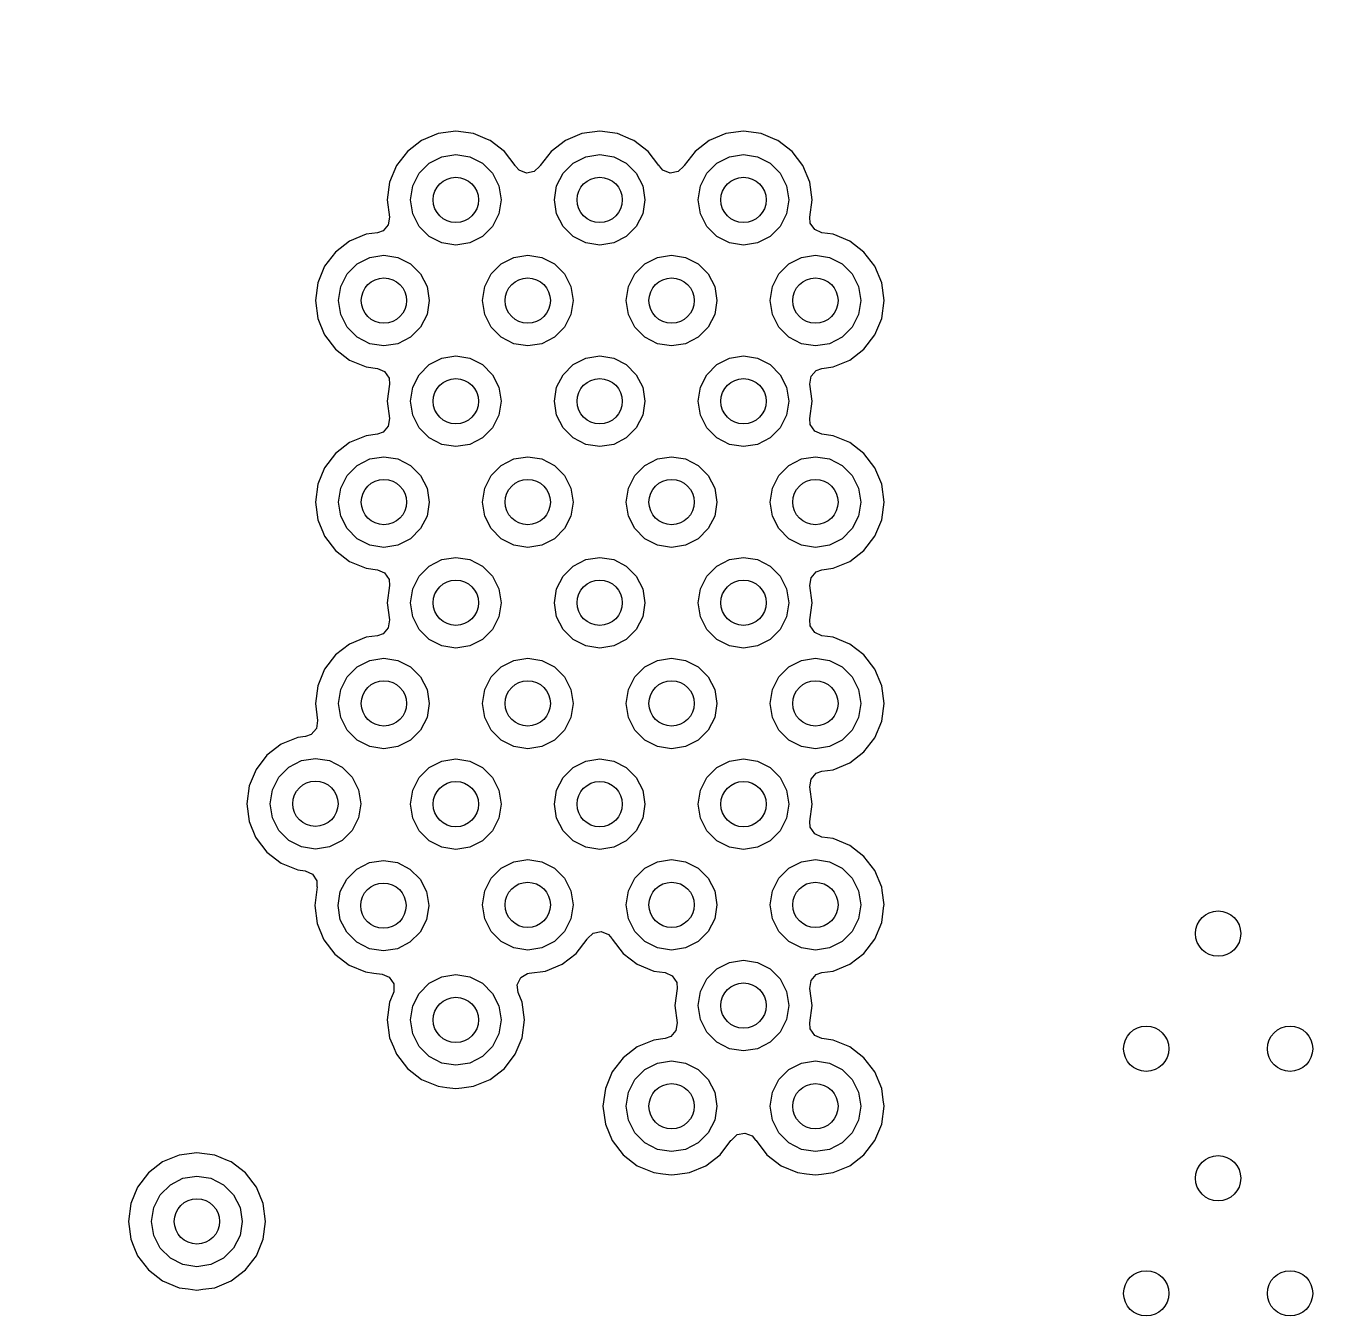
# Model space of a CAD drawing. Extents: x 116 to 183, y -128 to -37.6.
# Drawn here: x 138.44 to 149.92, y -74.62 to -63.24 of the extents above; entities that cross this region are included whole.
import ezdxf

# ---------------------------------------------------------------- set-up
doc = ezdxf.new("R2010")
doc.units = 0
doc.layers.add('BLACK', color=7, linetype='CONTINUOUS')

msp = doc.modelspace()

# ---------------------------------------------------------------- linework, layer by layer
at = {"layer": 'BLACK', "linetype": 'CONTINUOUS'}
for p, q in [((142.239999, -64.164318), (142.083239, -64.184955)), ((142.240001, -64.164318), (142.239999, -64.164318)), ((142.39676, -64.184955), (142.240001, -64.164318)), ((143.509999, -64.164318), (143.353239, -64.184955)), ((143.510001, -64.164318), (143.509999, -64.164318)), ((143.66676, -64.184955), (143.510001, -64.164318)), ((144.779999, -64.164318), (144.623239, -64.184955)), ((144.780001, -64.164318), (144.779999, -64.164318)), ((144.93676, -64.184955), (144.780001, -64.164318)), ((141.93716, -64.245463), (141.811718, -64.341718)), ((142.083237, -64.184956), (141.93716, -64.245463)), ((142.083239, -64.184955), (142.083237, -64.184956)), ((142.396762, -64.184956), (142.39676, -64.184955)), ((142.518858, -64.23553), (142.396762, -64.184956)), ((142.542841, -64.245464), (142.518858, -64.23553)), ((142.668282, -64.341718), (142.542841, -64.245464)), ((143.20716, -64.245463), (143.081718, -64.341718)), ((143.353237, -64.184956), (143.20716, -64.245463)), ((143.353239, -64.184955), (143.353237, -64.184956)), ((143.666762, -64.184956), (143.66676, -64.184955)), ((143.788858, -64.23553), (143.666762, -64.184956)), ((143.812841, -64.245464), (143.788858, -64.23553)), ((143.938282, -64.341718), (143.812841, -64.245464)), ((144.47716, -64.245463), (144.351718, -64.341718)), ((144.623237, -64.184956), (144.47716, -64.245463)), ((144.623239, -64.184955), (144.623237, -64.184956)), ((144.936762, -64.184956), (144.93676, -64.184955)), ((145.058858, -64.23553), (144.936762, -64.184956)), ((145.082841, -64.245464), (145.058858, -64.23553)), ((145.208282, -64.341718), (145.082841, -64.245464)), ((141.811718, -64.341718), (141.715463, -64.46716)), ((142.004886, -64.446393), (142.116393, -64.389577)), ((142.116393, -64.389577), (142.24, -64.37)), ((142.24, -64.37), (142.363607, -64.389577)), ((142.363607, -64.389577), (142.475114, -64.446393)), ((142.76368, -64.466044), (142.668282, -64.341718)), ((143.081718, -64.341718), (142.985458, -64.467166)), ((143.274886, -64.446393), (143.386393, -64.389577)), ((143.386393, -64.389577), (143.51, -64.37)), ((143.51, -64.37), (143.633607, -64.389577)), ((143.633607, -64.389577), (143.745114, -64.446393)), ((144.03368, -64.466044), (143.938282, -64.341718)), ((144.351718, -64.341718), (144.255458, -64.467166)), ((144.544886, -64.446393), (144.656393, -64.389577)), ((144.656393, -64.389577), (144.78, -64.37)), ((144.78, -64.37), (144.903607, -64.389577)), ((144.903607, -64.389577), (145.015114, -64.446393)), ((145.304536, -64.467159), (145.208282, -64.341718)), ((141.715463, -64.46716), (141.654956, -64.613237)), ((141.916393, -64.534886), (142.004886, -64.446393)), ((142.475114, -64.446393), (142.563607, -64.534886)), ((142.764541, -64.467166), (142.76368, -64.466044)), ((142.767613, -64.472487), (142.764541, -64.467166)), ((142.798349, -64.507959), (142.767613, -64.472487)), ((142.863214, -64.533927), (142.798349, -64.507959)), ((142.982387, -64.472487), (142.931821, -64.520703)), ((142.985458, -64.467166), (142.982387, -64.472487)), ((143.186393, -64.534886), (143.274886, -64.446393)), ((143.745114, -64.446393), (143.833607, -64.534886)), ((144.034541, -64.467166), (144.03368, -64.466044)), ((144.037613, -64.472487), (144.034541, -64.467166)), ((144.068349, -64.507959), (144.037613, -64.472487)), ((144.133214, -64.533927), (144.068349, -64.507959)), ((144.252387, -64.472487), (144.201821, -64.520703)), ((144.255458, -64.467166), (144.252387, -64.472487)), ((144.456393, -64.534886), (144.544886, -64.446393)), ((145.015114, -64.446393), (145.103607, -64.534886)), ((145.365044, -64.613238), (145.304536, -64.467159)), ((141.654955, -64.613239), (141.634318, -64.769998)), ((141.654956, -64.613237), (141.654955, -64.613239)), ((141.859577, -64.646393), (141.916393, -64.534886)), ((142.563607, -64.534886), (142.620423, -64.646393)), ((142.931821, -64.520703), (142.863214, -64.533927)), ((143.129577, -64.646393), (143.186393, -64.534886)), ((143.833607, -64.534886), (143.890423, -64.646393)), ((144.201821, -64.520703), (144.133214, -64.533927)), ((144.399577, -64.646393), (144.456393, -64.534886)), ((145.103607, -64.534886), (145.160423, -64.646393)), ((145.385682, -64.77), (145.365044, -64.613238)), ((141.84, -64.77), (141.859577, -64.646393)), ((142.620423, -64.646393), (142.64, -64.77)), ((143.11, -64.77), (143.129577, -64.646393)), ((143.890423, -64.646393), (143.91, -64.77)), ((144.38, -64.77), (144.399577, -64.646393)), ((145.160423, -64.646393), (145.18, -64.77)), ((141.634318, -64.769998), (141.634318, -64.770001)), ((141.634318, -64.770001), (141.654297, -64.921758)), ((141.859577, -64.893607), (141.84, -64.77)), ((142.64, -64.77), (142.620423, -64.893607)), ((143.129577, -64.893607), (143.11, -64.77)), ((143.91, -64.77), (143.890423, -64.893607)), ((144.399577, -64.893607), (144.38, -64.77)), ((145.18, -64.77), (145.160423, -64.893607)), ((145.365702, -64.921761), (145.385682, -64.77)), ((141.654297, -64.921758), (141.643531, -64.990793)), ((141.916393, -65.005114), (141.859577, -64.893607)), ((142.620423, -64.893607), (142.563607, -65.005114)), ((143.186393, -65.005114), (143.129577, -64.893607)), ((143.890423, -64.893607), (143.833607, -65.005114)), ((144.456393, -65.005114), (144.399577, -64.893607)), ((145.160423, -64.893607), (145.103607, -65.005114)), ((145.370088, -64.974291), (145.365702, -64.921761)), ((141.448237, -65.073956), (141.30216, -65.134463)), ((141.448238, -65.073956), (141.448237, -65.073956)), ((141.547544, -65.060882), (141.448238, -65.073956)), ((141.597151, -65.043049), (141.547544, -65.060882)), ((141.643531, -64.990793), (141.597151, -65.043049)), ((142.004886, -65.093607), (141.916393, -65.005114)), ((142.563607, -65.005114), (142.475114, -65.093607)), ((143.274886, -65.093607), (143.186393, -65.005114)), ((143.833607, -65.005114), (143.745114, -65.093607)), ((144.544886, -65.093607), (144.456393, -65.005114)), ((145.103607, -65.005114), (145.015114, -65.093607)), ((145.408559, -65.032615), (145.370088, -64.974291)), ((145.472455, -65.060882), (145.408559, -65.032615)), ((145.571762, -65.073956), (145.472455, -65.060882)), ((145.717841, -65.134464), (145.571762, -65.073956)), ((141.30216, -65.134463), (141.176718, -65.230718)), ((142.116393, -65.150423), (142.004886, -65.093607)), ((142.24, -65.17), (142.116393, -65.150423)), ((142.363607, -65.150423), (142.24, -65.17)), ((142.475114, -65.093607), (142.363607, -65.150423)), ((143.386393, -65.150423), (143.274886, -65.093607)), ((143.51, -65.17), (143.386393, -65.150423)), ((143.633607, -65.150423), (143.51, -65.17)), ((143.745114, -65.093607), (143.633607, -65.150423)), ((144.656393, -65.150423), (144.544886, -65.093607)), ((144.78, -65.17), (144.656393, -65.150423)), ((144.903607, -65.150423), (144.78, -65.17)), ((145.015114, -65.093607), (144.903607, -65.150423)), ((145.843282, -65.230718), (145.717841, -65.134464)), ((141.176718, -65.230718), (141.080463, -65.35616)), ((141.369886, -65.335393), (141.481393, -65.278577)), ((141.481393, -65.278577), (141.605, -65.259)), ((141.605, -65.259), (141.728607, -65.278577)), ((141.728607, -65.278577), (141.840114, -65.335393)), ((142.639886, -65.335393), (142.751393, -65.278577)), ((142.751393, -65.278577), (142.875, -65.259)), ((142.875, -65.259), (142.998607, -65.278577)), ((142.998607, -65.278577), (143.110114, -65.335393)), ((143.909886, -65.335393), (144.021393, -65.278577)), ((144.021393, -65.278577), (144.145, -65.259)), ((144.145, -65.259), (144.268607, -65.278577)), ((144.268607, -65.278577), (144.380114, -65.335393)), ((145.179886, -65.335393), (145.291393, -65.278577)), ((145.291393, -65.278577), (145.415, -65.259)), ((145.415, -65.259), (145.538607, -65.278577)), ((145.538607, -65.278577), (145.650114, -65.335393)), ((145.939536, -65.356159), (145.843282, -65.230718)), ((141.080463, -65.35616), (141.019956, -65.502237)), ((141.224577, -65.535393), (141.281393, -65.423886)), ((141.281393, -65.423886), (141.369886, -65.335393)), ((141.840114, -65.335393), (141.928607, -65.423886)), ((141.928607, -65.423886), (141.985423, -65.535393)), ((142.494577, -65.535393), (142.551393, -65.423886)), ((142.551393, -65.423886), (142.639886, -65.335393)), ((143.110114, -65.335393), (143.198607, -65.423886)), ((143.198607, -65.423886), (143.255423, -65.535393)), ((143.764577, -65.535393), (143.821393, -65.423886)), ((143.821393, -65.423886), (143.909886, -65.335393)), ((144.380114, -65.335393), (144.468607, -65.423886)), ((144.468607, -65.423886), (144.525423, -65.535393)), ((145.034577, -65.535393), (145.091393, -65.423886)), ((145.091393, -65.423886), (145.179886, -65.335393)), ((145.650114, -65.335393), (145.738607, -65.423886)), ((145.738607, -65.423886), (145.795423, -65.535393)), ((146.000044, -65.502238), (145.939536, -65.356159)), ((141.019955, -65.502239), (140.999318, -65.658998)), ((141.019956, -65.502237), (141.019955, -65.502239)), ((141.205, -65.659), (141.224577, -65.535393)), ((141.985423, -65.535393), (142.005, -65.659)), ((142.475, -65.659), (142.494577, -65.535393)), ((143.255423, -65.535393), (143.275, -65.659)), ((143.745, -65.659), (143.764577, -65.535393)), ((144.525423, -65.535393), (144.545, -65.659)), ((145.015, -65.659), (145.034577, -65.535393)), ((145.795423, -65.535393), (145.815, -65.659)), ((146.020682, -65.659), (146.000044, -65.502238)), ((140.999318, -65.658998), (140.999318, -65.659001)), ((140.999318, -65.659001), (141.019955, -65.81576)), ((141.224577, -65.782607), (141.205, -65.659)), ((142.005, -65.659), (141.985423, -65.782607)), ((142.494577, -65.782607), (142.475, -65.659)), ((143.275, -65.659), (143.255423, -65.782607)), ((143.764577, -65.782607), (143.745, -65.659)), ((144.545, -65.659), (144.525423, -65.782607)), ((145.034577, -65.782607), (145.015, -65.659)), ((145.815, -65.659), (145.795423, -65.782607)), ((146.000044, -65.815762), (146.020682, -65.659)), ((141.019955, -65.81576), (141.019956, -65.815762)), ((141.019956, -65.815762), (141.077677, -65.955114)), ((141.281393, -65.894114), (141.224577, -65.782607)), ((141.985423, -65.782607), (141.928607, -65.894114)), ((142.551393, -65.894114), (142.494577, -65.782607)), ((143.255423, -65.782607), (143.198607, -65.894114)), ((143.821393, -65.894114), (143.764577, -65.782607)), ((144.525423, -65.782607), (144.468607, -65.894114)), ((145.091393, -65.894114), (145.034577, -65.782607)), ((145.795423, -65.782607), (145.738607, -65.894114)), ((145.939536, -65.961841), (146.000044, -65.815762)), ((141.077677, -65.955114), (141.080464, -65.961841)), ((141.080464, -65.961841), (141.176718, -66.087282)), ((141.369886, -65.982607), (141.281393, -65.894114)), ((141.481393, -66.039423), (141.369886, -65.982607)), ((141.840114, -65.982607), (141.728607, -66.039423)), ((141.928607, -65.894114), (141.840114, -65.982607)), ((142.639886, -65.982607), (142.551393, -65.894114)), ((142.751393, -66.039423), (142.639886, -65.982607)), ((143.110114, -65.982607), (142.998607, -66.039423)), ((143.198607, -65.894114), (143.110114, -65.982607)), ((143.909886, -65.982607), (143.821393, -65.894114)), ((144.021393, -66.039423), (143.909886, -65.982607)), ((144.380114, -65.982607), (144.268607, -66.039423)), ((144.468607, -65.894114), (144.380114, -65.982607)), ((145.179886, -65.982607), (145.091393, -65.894114)), ((145.291393, -66.039423), (145.179886, -65.982607)), ((145.650114, -65.982607), (145.538607, -66.039423)), ((145.738607, -65.894114), (145.650114, -65.982607)), ((145.843282, -66.087282), (145.939536, -65.961841)), ((141.176718, -66.087282), (141.302159, -66.183536)), ((141.605, -66.059), (141.481393, -66.039423)), ((141.728607, -66.039423), (141.605, -66.059)), ((142.875, -66.059), (142.751393, -66.039423)), ((142.998607, -66.039423), (142.875, -66.059)), ((144.145, -66.059), (144.021393, -66.039423)), ((144.268607, -66.039423), (144.145, -66.059)), ((145.415, -66.059), (145.291393, -66.039423)), ((145.538607, -66.039423), (145.415, -66.059)), ((145.717841, -66.183536), (145.843282, -66.087282)), ((141.302159, -66.183536), (141.448238, -66.244044)), ((141.916393, -66.312886), (142.004886, -66.224393)), ((142.004886, -66.224393), (142.116393, -66.167577)), ((142.116393, -66.167577), (142.24, -66.148)), ((142.24, -66.148), (142.363607, -66.167577)), ((142.363607, -66.167577), (142.475114, -66.224393)), ((142.475114, -66.224393), (142.563607, -66.312886)), ((143.186393, -66.312886), (143.274886, -66.224393)), ((143.274886, -66.224393), (143.386393, -66.167577)), ((143.386393, -66.167577), (143.51, -66.148)), ((143.51, -66.148), (143.633607, -66.167577)), ((143.633607, -66.167577), (143.745114, -66.224393)), ((143.745114, -66.224393), (143.833607, -66.312886)), ((144.456393, -66.312886), (144.544886, -66.224393)), ((144.544886, -66.224393), (144.656393, -66.167577)), ((144.656393, -66.167577), (144.78, -66.148)), ((144.78, -66.148), (144.903607, -66.167577)), ((144.903607, -66.167577), (145.015114, -66.224393)), ((145.015114, -66.224393), (145.103607, -66.312886)), ((145.571762, -66.244044), (145.717841, -66.183536)), ((141.448238, -66.244044), (141.547545, -66.257117)), ((141.547545, -66.257117), (141.611439, -66.285383)), ((141.611439, -66.285383), (141.649911, -66.343707)), ((141.649911, -66.343707), (141.654297, -66.396241)), ((141.859577, -66.424393), (141.916393, -66.312886)), ((142.563607, -66.312886), (142.620423, -66.424393)), ((143.129577, -66.424393), (143.186393, -66.312886)), ((143.833607, -66.312886), (143.890423, -66.424393)), ((144.399577, -66.424393), (144.456393, -66.312886)), ((145.103607, -66.312886), (145.160423, -66.424393)), ((145.365702, -66.396239), (145.376467, -66.327206)), ((145.376467, -66.327206), (145.422847, -66.27495)), ((145.422847, -66.27495), (145.472454, -66.257118)), ((145.472454, -66.257118), (145.571762, -66.244044)), ((141.654297, -66.396241), (141.634318, -66.547998)), ((141.84, -66.548), (141.859577, -66.424393)), ((142.620423, -66.424393), (142.64, -66.548)), ((143.11, -66.548), (143.129577, -66.424393)), ((143.890423, -66.424393), (143.91, -66.548)), ((144.38, -66.548), (144.399577, -66.424393)), ((145.160423, -66.424393), (145.18, -66.548)), ((145.385682, -66.548), (145.365702, -66.396239)), ((141.634318, -66.547998), (141.634318, -66.548001)), ((141.634318, -66.548001), (141.654297, -66.699758)), ((141.859577, -66.671607), (141.84, -66.548)), ((142.64, -66.548), (142.620423, -66.671607)), ((143.129577, -66.671607), (143.11, -66.548)), ((143.91, -66.548), (143.890423, -66.671607)), ((144.399577, -66.671607), (144.38, -66.548)), ((145.18, -66.548), (145.160423, -66.671607)), ((145.365702, -66.699761), (145.385682, -66.548)), ((141.916393, -66.783114), (141.859577, -66.671607)), ((142.620423, -66.671607), (142.563607, -66.783114)), ((143.186393, -66.783114), (143.129577, -66.671607)), ((143.890423, -66.671607), (143.833607, -66.783114)), ((144.456393, -66.783114), (144.399577, -66.671607)), ((145.160423, -66.671607), (145.103607, -66.783114)), ((141.643531, -66.768793), (141.597151, -66.821049)), ((141.654297, -66.699758), (141.643531, -66.768793)), ((142.004886, -66.871607), (141.916393, -66.783114)), ((142.563607, -66.783114), (142.475114, -66.871607)), ((143.274886, -66.871607), (143.186393, -66.783114)), ((143.833607, -66.783114), (143.745114, -66.871607)), ((144.544886, -66.871607), (144.456393, -66.783114)), ((145.103607, -66.783114), (145.015114, -66.871607)), ((145.370088, -66.752291), (145.365702, -66.699761)), ((145.408559, -66.810615), (145.370088, -66.752291)), ((141.30216, -66.912463), (141.176718, -67.008718)), ((141.448237, -66.851956), (141.30216, -66.912463)), ((141.448238, -66.851956), (141.448237, -66.851956)), ((141.547544, -66.838882), (141.448238, -66.851956)), ((141.597151, -66.821049), (141.547544, -66.838882)), ((142.116393, -66.928423), (142.004886, -66.871607)), ((142.475114, -66.871607), (142.363607, -66.928423)), ((143.386393, -66.928423), (143.274886, -66.871607)), ((143.745114, -66.871607), (143.633607, -66.928423)), ((144.656393, -66.928423), (144.544886, -66.871607)), ((145.015114, -66.871607), (144.903607, -66.928423)), ((145.472455, -66.838882), (145.408559, -66.810615)), ((145.571762, -66.851956), (145.472455, -66.838882)), ((145.717841, -66.912464), (145.571762, -66.851956)), ((145.843282, -67.008718), (145.717841, -66.912464)), ((141.176718, -67.008718), (141.080463, -67.13416)), ((141.481393, -67.056577), (141.605, -67.037)), ((141.605, -67.037), (141.728607, -67.056577)), ((142.24, -66.948), (142.116393, -66.928423)), ((142.363607, -66.928423), (142.24, -66.948)), ((142.751393, -67.056577), (142.875, -67.037)), ((142.875, -67.037), (142.998607, -67.056577)), ((143.51, -66.948), (143.386393, -66.928423)), ((143.633607, -66.928423), (143.51, -66.948)), ((144.021393, -67.056577), (144.145, -67.037)), ((144.145, -67.037), (144.268607, -67.056577)), ((144.78, -66.948), (144.656393, -66.928423)), ((144.903607, -66.928423), (144.78, -66.948)), ((145.291393, -67.056577), (145.415, -67.037)), ((145.415, -67.037), (145.538607, -67.056577)), ((145.939536, -67.134159), (145.843282, -67.008718)), ((141.080463, -67.13416), (141.019956, -67.280237)), ((141.281393, -67.201886), (141.369886, -67.113393)), ((141.369886, -67.113393), (141.481393, -67.056577)), ((141.728607, -67.056577), (141.840114, -67.113393)), ((141.840114, -67.113393), (141.928607, -67.201886)), ((142.551393, -67.201886), (142.639886, -67.113393)), ((142.639886, -67.113393), (142.751393, -67.056577)), ((142.998607, -67.056577), (143.110114, -67.113393)), ((143.110114, -67.113393), (143.198607, -67.201886)), ((143.821393, -67.201886), (143.909886, -67.113393)), ((143.909886, -67.113393), (144.021393, -67.056577)), ((144.268607, -67.056577), (144.380114, -67.113393)), ((144.380114, -67.113393), (144.468607, -67.201886)), ((145.091393, -67.201886), (145.179886, -67.113393)), ((145.179886, -67.113393), (145.291393, -67.056577)), ((145.538607, -67.056577), (145.650114, -67.113393)), ((145.650114, -67.113393), (145.738607, -67.201886)), ((146.000044, -67.280238), (145.939536, -67.134159)), ((141.224577, -67.313393), (141.281393, -67.201886)), ((141.928607, -67.201886), (141.985423, -67.313393)), ((142.494577, -67.313393), (142.551393, -67.201886)), ((143.198607, -67.201886), (143.255423, -67.313393)), ((143.764577, -67.313393), (143.821393, -67.201886)), ((144.468607, -67.201886), (144.525423, -67.313393)), ((145.034577, -67.313393), (145.091393, -67.201886)), ((145.738607, -67.201886), (145.795423, -67.313393)), ((141.019955, -67.280239), (140.999318, -67.436998)), ((141.019956, -67.280237), (141.019955, -67.280239)), ((141.205, -67.437), (141.224577, -67.313393)), ((141.985423, -67.313393), (142.005, -67.437)), ((142.475, -67.437), (142.494577, -67.313393)), ((143.255423, -67.313393), (143.275, -67.437)), ((143.745, -67.437), (143.764577, -67.313393)), ((144.525423, -67.313393), (144.545, -67.437)), ((145.015, -67.437), (145.034577, -67.313393)), ((145.795423, -67.313393), (145.815, -67.437)), ((146.020682, -67.436998), (146.000044, -67.280238)), ((140.999318, -67.436998), (140.999318, -67.437001)), ((140.999318, -67.437001), (141.019955, -67.59376)), ((141.224577, -67.560607), (141.205, -67.437)), ((142.005, -67.437), (141.985423, -67.560607)), ((142.494577, -67.560607), (142.475, -67.437)), ((143.275, -67.437), (143.255423, -67.560607)), ((143.764577, -67.560607), (143.745, -67.437)), ((144.545, -67.437), (144.525423, -67.560607)), ((145.034577, -67.560607), (145.015, -67.437)), ((145.815, -67.437), (145.795423, -67.560607)), ((146.000044, -67.593762), (146.020682, -67.437)), ((146.020682, -67.437), (146.020682, -67.436998)), ((141.019955, -67.59376), (141.019956, -67.593762)), ((141.019956, -67.593762), (141.069913, -67.71437)), ((141.281393, -67.672114), (141.224577, -67.560607)), ((141.985423, -67.560607), (141.928607, -67.672114)), ((142.551393, -67.672114), (142.494577, -67.560607)), ((143.255423, -67.560607), (143.198607, -67.672114)), ((143.821393, -67.672114), (143.764577, -67.560607)), ((144.525423, -67.560607), (144.468607, -67.672114)), ((145.091393, -67.672114), (145.034577, -67.560607)), ((145.795423, -67.560607), (145.738607, -67.672114)), ((145.939536, -67.739841), (146.000044, -67.593762)), ((141.069913, -67.71437), (141.080464, -67.739841)), ((141.369886, -67.760607), (141.281393, -67.672114)), ((141.928607, -67.672114), (141.840114, -67.760607)), ((142.639886, -67.760607), (142.551393, -67.672114)), ((143.198607, -67.672114), (143.110114, -67.760607)), ((143.909886, -67.760607), (143.821393, -67.672114)), ((144.468607, -67.672114), (144.380114, -67.760607)), ((145.179886, -67.760607), (145.091393, -67.672114)), ((145.738607, -67.672114), (145.650114, -67.760607)), ((141.080464, -67.739841), (141.176718, -67.865282)), ((141.481393, -67.817423), (141.369886, -67.760607)), ((141.605, -67.837), (141.481393, -67.817423)), ((141.728607, -67.817423), (141.605, -67.837)), ((141.840114, -67.760607), (141.728607, -67.817423)), ((142.751393, -67.817423), (142.639886, -67.760607)), ((142.875, -67.837), (142.751393, -67.817423)), ((142.998607, -67.817423), (142.875, -67.837)), ((143.110114, -67.760607), (142.998607, -67.817423)), ((144.021393, -67.817423), (143.909886, -67.760607)), ((144.145, -67.837), (144.021393, -67.817423)), ((144.268607, -67.817423), (144.145, -67.837)), ((144.380114, -67.760607), (144.268607, -67.817423)), ((145.291393, -67.817423), (145.179886, -67.760607)), ((145.415, -67.837), (145.291393, -67.817423)), ((145.538607, -67.817423), (145.415, -67.837)), ((145.650114, -67.760607), (145.538607, -67.817423)), ((145.843282, -67.865282), (145.939536, -67.739841)), ((141.176718, -67.865282), (141.302159, -67.961536)), ((142.004886, -68.002393), (142.116393, -67.945577)), ((142.116393, -67.945577), (142.24, -67.926)), ((142.24, -67.926), (142.363607, -67.945577)), ((142.363607, -67.945577), (142.475114, -68.002393)), ((143.274886, -68.002393), (143.386393, -67.945577)), ((143.386393, -67.945577), (143.51, -67.926)), ((143.51, -67.926), (143.633607, -67.945577)), ((143.633607, -67.945577), (143.745114, -68.002393)), ((144.544886, -68.002393), (144.656393, -67.945577)), ((144.656393, -67.945577), (144.78, -67.926)), ((144.78, -67.926), (144.903607, -67.945577)), ((144.903607, -67.945577), (145.015114, -68.002393)), ((145.717841, -67.961536), (145.843282, -67.865282)), ((141.302159, -67.961536), (141.448238, -68.022044)), ((141.448238, -68.022044), (141.547545, -68.035117)), ((141.547545, -68.035117), (141.611439, -68.063383)), ((141.611439, -68.063383), (141.649911, -68.121707)), ((141.916393, -68.090886), (142.004886, -68.002393)), ((142.475114, -68.002393), (142.563607, -68.090886)), ((143.186393, -68.090886), (143.274886, -68.002393)), ((143.745114, -68.002393), (143.833607, -68.090886)), ((144.456393, -68.090886), (144.544886, -68.002393)), ((145.015114, -68.002393), (145.103607, -68.090886)), ((145.376467, -68.105206), (145.422847, -68.05295)), ((145.422847, -68.05295), (145.472454, -68.035118)), ((145.472454, -68.035118), (145.571762, -68.022044)), ((145.571762, -68.022044), (145.717841, -67.961536)), ((141.654297, -68.174241), (141.634318, -68.325998)), ((141.649911, -68.121707), (141.654297, -68.174241)), ((141.859577, -68.202393), (141.916393, -68.090886)), ((142.563607, -68.090886), (142.620423, -68.202393)), ((143.129577, -68.202393), (143.186393, -68.090886)), ((143.833607, -68.090886), (143.890423, -68.202393)), ((144.399577, -68.202393), (144.456393, -68.090886)), ((145.103607, -68.090886), (145.160423, -68.202393)), ((145.365702, -68.174239), (145.376467, -68.105206)), ((145.385682, -68.326), (145.365702, -68.174239)), ((141.84, -68.326), (141.859577, -68.202393)), ((142.620423, -68.202393), (142.64, -68.326)), ((143.11, -68.326), (143.129577, -68.202393)), ((143.890423, -68.202393), (143.91, -68.326)), ((144.38, -68.326), (144.399577, -68.202393)), ((145.160423, -68.202393), (145.18, -68.326)), ((141.634318, -68.325998), (141.634318, -68.326001)), ((141.634318, -68.326001), (141.654297, -68.477758)), ((141.859577, -68.449607), (141.84, -68.326)), ((142.64, -68.326), (142.620423, -68.449607)), ((143.129577, -68.449607), (143.11, -68.326)), ((143.91, -68.326), (143.890423, -68.449607)), ((144.399577, -68.449607), (144.38, -68.326)), ((145.18, -68.326), (145.160423, -68.449607)), ((145.365702, -68.477761), (145.385682, -68.326)), ((141.654297, -68.477758), (141.643531, -68.546793)), ((141.916393, -68.561114), (141.859577, -68.449607)), ((142.620423, -68.449607), (142.563607, -68.561114)), ((143.186393, -68.561114), (143.129577, -68.449607)), ((143.890423, -68.449607), (143.833607, -68.561114)), ((144.456393, -68.561114), (144.399577, -68.449607)), ((145.160423, -68.449607), (145.103607, -68.561114)), ((145.370088, -68.530291), (145.365702, -68.477761)), ((145.408559, -68.588615), (145.370088, -68.530291)), ((141.448237, -68.629956), (141.30216, -68.690463)), ((141.448238, -68.629956), (141.448237, -68.629956)), ((141.547544, -68.616882), (141.448238, -68.629956)), ((141.597151, -68.599049), (141.547544, -68.616882)), ((141.643531, -68.546793), (141.597151, -68.599049)), ((142.004886, -68.649607), (141.916393, -68.561114)), ((142.563607, -68.561114), (142.475114, -68.649607)), ((143.274886, -68.649607), (143.186393, -68.561114)), ((143.833607, -68.561114), (143.745114, -68.649607)), ((144.544886, -68.649607), (144.456393, -68.561114)), ((145.103607, -68.561114), (145.015114, -68.649607)), ((145.472455, -68.616882), (145.408559, -68.588615)), ((145.571762, -68.629956), (145.472455, -68.616882)), ((145.717841, -68.690464), (145.571762, -68.629956)), ((141.30216, -68.690463), (141.176718, -68.786718)), ((142.116393, -68.706423), (142.004886, -68.649607)), ((142.24, -68.726), (142.116393, -68.706423)), ((142.363607, -68.706423), (142.24, -68.726)), ((142.475114, -68.649607), (142.363607, -68.706423)), ((143.386393, -68.706423), (143.274886, -68.649607)), ((143.51, -68.726), (143.386393, -68.706423)), ((143.633607, -68.706423), (143.51, -68.726)), ((143.745114, -68.649607), (143.633607, -68.706423)), ((144.656393, -68.706423), (144.544886, -68.649607)), ((144.78, -68.726), (144.656393, -68.706423)), ((144.903607, -68.706423), (144.78, -68.726)), ((145.015114, -68.649607), (144.903607, -68.706423)), ((145.843282, -68.786718), (145.717841, -68.690464)), ((141.176718, -68.786718), (141.080463, -68.91216)), ((141.369886, -68.891393), (141.481393, -68.834577)), ((141.481393, -68.834577), (141.605, -68.815)), ((141.605, -68.815), (141.728607, -68.834577)), ((141.728607, -68.834577), (141.840114, -68.891393)), ((142.639886, -68.891393), (142.751393, -68.834577)), ((142.751393, -68.834577), (142.875, -68.815)), ((142.875, -68.815), (142.998607, -68.834577)), ((142.998607, -68.834577), (143.110114, -68.891393)), ((143.909886, -68.891393), (144.021393, -68.834577)), ((144.021393, -68.834577), (144.145, -68.815)), ((144.145, -68.815), (144.268607, -68.834577)), ((144.268607, -68.834577), (144.380114, -68.891393)), ((145.179886, -68.891393), (145.291393, -68.834577)), ((145.291393, -68.834577), (145.415, -68.815)), ((145.415, -68.815), (145.538607, -68.834577)), ((145.538607, -68.834577), (145.650114, -68.891393)), ((145.939536, -68.912159), (145.843282, -68.786718)), ((141.080463, -68.91216), (141.019956, -69.058237)), ((141.224577, -69.091393), (141.281393, -68.979886)), ((141.281393, -68.979886), (141.369886, -68.891393)), ((141.840114, -68.891393), (141.928607, -68.979886)), ((141.928607, -68.979886), (141.985423, -69.091393)), ((142.494577, -69.091393), (142.551393, -68.979886)), ((142.551393, -68.979886), (142.639886, -68.891393)), ((143.110114, -68.891393), (143.198607, -68.979886)), ((143.198607, -68.979886), (143.255423, -69.091393)), ((143.764577, -69.091393), (143.821393, -68.979886)), ((143.821393, -68.979886), (143.909886, -68.891393)), ((144.380114, -68.891393), (144.468607, -68.979886)), ((144.468607, -68.979886), (144.525423, -69.091393)), ((145.034577, -69.091393), (145.091393, -68.979886)), ((145.091393, -68.979886), (145.179886, -68.891393)), ((145.650114, -68.891393), (145.738607, -68.979886)), ((145.738607, -68.979886), (145.795423, -69.091393)), ((146.000044, -69.058238), (145.939536, -68.912159)), ((141.019955, -69.058239), (140.999318, -69.214998)), ((141.019956, -69.058237), (141.019955, -69.058239)), ((141.205, -69.215), (141.224577, -69.091393)), ((141.985423, -69.091393), (142.005, -69.215)), ((142.475, -69.215), (142.494577, -69.091393)), ((143.255423, -69.091393), (143.275, -69.215)), ((143.745, -69.215), (143.764577, -69.091393)), ((144.525423, -69.091393), (144.545, -69.215)), ((145.015, -69.215), (145.034577, -69.091393)), ((145.795423, -69.091393), (145.815, -69.215)), ((146.020682, -69.215), (146.000044, -69.058238)), ((140.999318, -69.214998), (140.999318, -69.215001)), ((140.999318, -69.215001), (141.01929, -69.366708)), ((141.224577, -69.338607), (141.205, -69.215)), ((142.005, -69.215), (141.985423, -69.338607)), ((142.494577, -69.338607), (142.475, -69.215)), ((143.275, -69.215), (143.255423, -69.338607)), ((143.764577, -69.338607), (143.745, -69.215)), ((144.545, -69.215), (144.525423, -69.338607)), ((145.034577, -69.338607), (145.015, -69.215)), ((145.815, -69.215), (145.795423, -69.338607)), ((146.000044, -69.371762), (146.020682, -69.215)), ((141.008524, -69.435743), (140.962144, -69.487999)), ((141.01929, -69.366708), (141.008524, -69.435743)), ((141.281393, -69.450114), (141.224577, -69.338607)), ((141.985423, -69.338607), (141.928607, -69.450114)), ((142.551393, -69.450114), (142.494577, -69.338607)), ((143.255423, -69.338607), (143.198607, -69.450114)), ((143.821393, -69.450114), (143.764577, -69.338607)), ((144.525423, -69.338607), (144.468607, -69.450114)), ((145.091393, -69.450114), (145.034577, -69.338607)), ((145.795423, -69.338607), (145.738607, -69.450114)), ((145.939536, -69.517841), (146.000044, -69.371762)), ((140.843237, -69.514956), (140.69716, -69.575463)), ((140.843238, -69.514956), (140.843237, -69.514956)), ((140.912538, -69.505832), (140.843238, -69.514956)), ((140.962144, -69.487999), (140.912538, -69.505832)), ((141.369886, -69.538607), (141.281393, -69.450114)), ((141.481393, -69.595423), (141.369886, -69.538607)), ((141.840114, -69.538607), (141.728607, -69.595423)), ((141.928607, -69.450114), (141.840114, -69.538607)), ((142.639886, -69.538607), (142.551393, -69.450114)), ((142.751393, -69.595423), (142.639886, -69.538607)), ((143.110114, -69.538607), (142.998607, -69.595423)), ((143.198607, -69.450114), (143.110114, -69.538607)), ((143.909886, -69.538607), (143.821393, -69.450114)), ((144.021393, -69.595423), (143.909886, -69.538607)), ((144.380114, -69.538607), (144.268607, -69.595423)), ((144.468607, -69.450114), (144.380114, -69.538607)), ((145.179886, -69.538607), (145.091393, -69.450114)), ((145.291393, -69.595423), (145.179886, -69.538607)), ((145.650114, -69.538607), (145.538607, -69.595423)), ((145.738607, -69.450114), (145.650114, -69.538607)), ((145.843282, -69.643282), (145.939536, -69.517841)), ((140.571718, -69.671718), (140.475463, -69.79716)), ((140.69716, -69.575463), (140.571718, -69.671718)), ((141.605, -69.615), (141.481393, -69.595423)), ((141.728607, -69.595423), (141.605, -69.615)), ((142.875, -69.615), (142.751393, -69.595423)), ((142.998607, -69.595423), (142.875, -69.615)), ((144.145, -69.615), (144.021393, -69.595423)), ((144.268607, -69.595423), (144.145, -69.615)), ((145.415, -69.615), (145.291393, -69.595423)), ((145.538607, -69.595423), (145.415, -69.615)), ((145.717841, -69.739536), (145.843282, -69.643282)), ((140.676393, -69.864886), (140.764886, -69.776393)), ((140.764886, -69.776393), (140.876393, -69.719577)), ((140.876393, -69.719577), (141, -69.7)), ((141, -69.7), (141.123607, -69.719577)), ((141.123607, -69.719577), (141.235114, -69.776393)), ((141.235114, -69.776393), (141.323607, -69.864886)), ((141.916393, -69.868886), (142.004886, -69.780393)), ((142.004886, -69.780393), (142.116393, -69.723577)), ((142.116393, -69.723577), (142.24, -69.704)), ((142.24, -69.704), (142.363607, -69.723577)), ((142.363607, -69.723577), (142.475114, -69.780393)), ((142.475114, -69.780393), (142.563607, -69.868886)), ((143.186393, -69.868886), (143.274886, -69.780393)), ((143.274886, -69.780393), (143.386393, -69.723577)), ((143.386393, -69.723577), (143.51, -69.704)), ((143.51, -69.704), (143.633607, -69.723577)), ((143.633607, -69.723577), (143.745114, -69.780393)), ((143.745114, -69.780393), (143.833607, -69.868886)), ((144.456393, -69.868886), (144.544886, -69.780393)), ((144.544886, -69.780393), (144.656393, -69.723577)), ((144.656393, -69.723577), (144.78, -69.704)), ((144.78, -69.704), (144.903607, -69.723577)), ((144.903607, -69.723577), (145.015114, -69.780393)), ((145.015114, -69.780393), (145.103607, -69.868886)), ((145.571762, -69.800044), (145.717841, -69.739536)), ((140.475463, -69.79716), (140.414956, -69.943237)), ((140.619577, -69.976393), (140.676393, -69.864886)), ((141.323607, -69.864886), (141.380423, -69.976393)), ((141.859577, -69.980393), (141.916393, -69.868886)), ((142.563607, -69.868886), (142.620423, -69.980393)), ((143.129577, -69.980393), (143.186393, -69.868886)), ((143.833607, -69.868886), (143.890423, -69.980393)), ((144.399577, -69.980393), (144.456393, -69.868886)), ((145.103607, -69.868886), (145.160423, -69.980393)), ((145.365702, -69.952239), (145.376467, -69.883206)), ((145.376467, -69.883206), (145.422847, -69.83095)), ((145.422847, -69.83095), (145.472454, -69.813118)), ((145.472454, -69.813118), (145.571762, -69.800044)), ((140.414955, -69.943239), (140.394318, -70.099998)), ((140.414956, -69.943237), (140.414955, -69.943239)), ((140.6, -70.1), (140.619577, -69.976393)), ((141.380423, -69.976393), (141.4, -70.1)), ((141.84, -70.104), (141.859577, -69.980393)), ((142.620423, -69.980393), (142.64, -70.104)), ((143.11, -70.104), (143.129577, -69.980393)), ((143.890423, -69.980393), (143.91, -70.104)), ((144.38, -70.104), (144.399577, -69.980393)), ((145.160423, -69.980393), (145.18, -70.104)), ((145.385682, -70.104), (145.365702, -69.952239)), ((140.394318, -70.099998), (140.394318, -70.100001)), ((140.394318, -70.100001), (140.414955, -70.25676)), ((140.619577, -70.223607), (140.6, -70.1)), ((141.4, -70.1), (141.380423, -70.223607)), ((141.859577, -70.227607), (141.84, -70.104)), ((142.64, -70.104), (142.620423, -70.227607)), ((143.129577, -70.227607), (143.11, -70.104)), ((143.91, -70.104), (143.890423, -70.227607)), ((144.399577, -70.227607), (144.38, -70.104)), ((145.18, -70.104), (145.160423, -70.227607)), ((145.365702, -70.255761), (145.385682, -70.104)), ((140.676393, -70.335114), (140.619577, -70.223607)), ((141.380423, -70.223607), (141.323607, -70.335114)), ((141.916393, -70.339114), (141.859577, -70.227607)), ((142.620423, -70.227607), (142.563607, -70.339114)), ((143.186393, -70.339114), (143.129577, -70.227607)), ((143.890423, -70.227607), (143.833607, -70.339114)), ((144.456393, -70.339114), (144.399577, -70.227607)), ((145.160423, -70.227607), (145.103607, -70.339114)), ((140.414955, -70.25676), (140.414956, -70.256762)), ((140.414956, -70.256762), (140.471933, -70.394318)), ((140.764886, -70.423607), (140.676393, -70.335114)), ((141.323607, -70.335114), (141.235114, -70.423607)), ((142.004886, -70.427607), (141.916393, -70.339114)), ((142.563607, -70.339114), (142.475114, -70.427607)), ((143.274886, -70.427607), (143.186393, -70.339114)), ((143.833607, -70.339114), (143.745114, -70.427607)), ((144.544886, -70.427607), (144.456393, -70.339114)), ((145.103607, -70.339114), (145.015114, -70.427607)), ((145.370088, -70.308291), (145.365702, -70.255761)), ((145.408559, -70.366615), (145.370088, -70.308291)), ((145.472455, -70.394882), (145.408559, -70.366615)), ((140.471933, -70.394318), (140.475464, -70.402841)), ((140.475464, -70.402841), (140.571718, -70.528282)), ((140.876393, -70.480423), (140.764886, -70.423607)), ((141, -70.5), (140.876393, -70.480423)), ((141.123607, -70.480423), (141, -70.5)), ((141.235114, -70.423607), (141.123607, -70.480423)), ((142.116393, -70.484423), (142.004886, -70.427607)), ((142.475114, -70.427607), (142.363607, -70.484423)), ((143.386393, -70.484423), (143.274886, -70.427607)), ((143.745114, -70.427607), (143.633607, -70.484423)), ((144.656393, -70.484423), (144.544886, -70.427607)), ((145.015114, -70.427607), (144.903607, -70.484423)), ((145.571762, -70.407956), (145.472455, -70.394882)), ((145.717841, -70.468464), (145.571762, -70.407956)), ((145.843282, -70.564718), (145.717841, -70.468464)), ((140.571718, -70.528282), (140.697159, -70.624536)), ((142.24, -70.504), (142.116393, -70.484423)), ((142.363607, -70.484423), (142.24, -70.504)), ((142.751393, -70.612577), (142.875, -70.593)), ((142.875, -70.593), (142.998607, -70.612577)), ((143.51, -70.504), (143.386393, -70.484423)), ((143.633607, -70.484423), (143.51, -70.504)), ((144.021393, -70.612577), (144.145, -70.593)), ((144.145, -70.593), (144.268607, -70.612577)), ((144.78, -70.504), (144.656393, -70.484423)), ((144.903607, -70.484423), (144.78, -70.504)), ((145.291393, -70.612577), (145.415, -70.593)), ((145.415, -70.593), (145.538607, -70.612577)), ((145.939536, -70.690159), (145.843282, -70.564718)), ((140.697159, -70.624536), (140.843238, -70.685044)), ((140.843238, -70.685044), (140.909863, -70.693815)), ((140.909863, -70.693815), (140.97376, -70.722081)), ((141.276393, -70.764886), (141.364886, -70.676393)), ((141.364886, -70.676393), (141.476393, -70.619577)), ((141.476393, -70.619577), (141.6, -70.6)), ((141.6, -70.6), (141.723607, -70.619577)), ((141.723607, -70.619577), (141.835114, -70.676393)), ((141.835114, -70.676393), (141.923607, -70.764886)), ((142.551393, -70.757886), (142.639886, -70.669393)), ((142.639886, -70.669393), (142.751393, -70.612577)), ((142.998607, -70.612577), (143.110114, -70.669393)), ((143.110114, -70.669393), (143.198607, -70.757886)), ((143.821393, -70.757886), (143.909886, -70.669393)), ((143.909886, -70.669393), (144.021393, -70.612577)), ((144.268607, -70.612577), (144.380114, -70.669393)), ((144.380114, -70.669393), (144.468607, -70.757886)), ((145.091393, -70.757886), (145.179886, -70.669393)), ((145.179886, -70.669393), (145.291393, -70.612577)), ((145.538607, -70.612577), (145.650114, -70.669393)), ((145.650114, -70.669393), (145.738607, -70.757886)), ((146.000044, -70.836238), (145.939536, -70.690159)), ((140.97376, -70.722081), (141.012231, -70.780406)), ((141.012231, -70.780406), (141.013207, -70.83481)), ((141.219577, -70.876393), (141.276393, -70.764886)), ((141.923607, -70.764886), (141.980423, -70.876393)), ((142.494577, -70.869393), (142.551393, -70.757886)), ((143.198607, -70.757886), (143.255423, -70.869393)), ((143.764577, -70.869393), (143.821393, -70.757886)), ((144.468607, -70.757886), (144.525423, -70.869393)), ((145.034577, -70.869393), (145.091393, -70.757886)), ((145.738607, -70.757886), (145.795423, -70.869393)), ((141.016017, -70.83518), (140.994318, -70.999998)), ((141.013207, -70.83481), (141.016017, -70.83518)), ((141.2, -71), (141.219577, -70.876393)), ((141.980423, -70.876393), (142, -71)), ((142.475, -70.993), (142.494577, -70.869393)), ((143.255423, -70.869393), (143.275, -70.993)), ((143.745, -70.993), (143.764577, -70.869393)), ((144.525423, -70.869393), (144.545, -70.993)), ((145.015, -70.993), (145.034577, -70.869393)), ((145.795423, -70.869393), (145.815, -70.993)), ((146.003962, -70.865998), (146.000044, -70.836238)), ((146.020682, -70.992998), (146.003962, -70.865998)), ((140.994318, -70.999998), (140.994318, -71.000001)), ((140.994318, -71.000001), (141.014955, -71.15676)), ((141.219577, -71.123607), (141.2, -71)), ((142, -71), (141.980423, -71.123607)), ((142.494577, -71.116607), (142.475, -70.993)), ((143.275, -70.993), (143.255423, -71.116607)), ((143.764577, -71.116607), (143.745, -70.993)), ((144.545, -70.993), (144.525423, -71.116607)), ((145.034577, -71.116607), (145.015, -70.993)), ((145.815, -70.993), (145.795423, -71.116607)), ((146.000044, -71.149762), (146.01976, -71.000001)), ((146.01976, -71.000001), (146.020682, -70.993001)), ((146.020682, -70.993001), (146.020682, -70.992998)), ((141.014955, -71.15676), (141.014956, -71.156762)), ((141.014956, -71.156762), (141.072564, -71.295841)), ((141.276393, -71.235114), (141.219577, -71.123607)), ((141.980423, -71.123607), (141.923607, -71.235114)), ((142.551393, -71.228114), (142.494577, -71.116607)), ((143.255423, -71.116607), (143.198607, -71.228114)), ((143.821393, -71.228114), (143.764577, -71.116607)), ((144.525423, -71.116607), (144.468607, -71.228114)), ((145.091393, -71.228114), (145.034577, -71.116607)), ((145.795423, -71.116607), (145.738607, -71.228114)), ((145.939536, -71.295841), (146.000044, -71.149762)), ((141.364886, -71.323607), (141.276393, -71.235114)), ((141.923607, -71.235114), (141.835114, -71.323607)), ((142.639886, -71.316607), (142.551393, -71.228114)), ((143.198607, -71.228114), (143.110114, -71.316607)), ((143.40261, -71.290515), (143.453175, -71.242298)), ((143.453175, -71.242298), (143.521782, -71.229072)), ((143.521782, -71.229072), (143.586648, -71.255037)), ((143.586648, -71.255037), (143.61739, -71.290515)), ((143.909886, -71.316607), (143.821393, -71.228114)), ((144.468607, -71.228114), (144.380114, -71.316607)), ((145.179886, -71.316607), (145.091393, -71.228114)), ((145.738607, -71.228114), (145.650114, -71.316607)), ((141.072564, -71.295841), (141.075464, -71.302841)), ((141.075464, -71.302841), (141.171718, -71.428282)), ((141.476393, -71.380423), (141.364886, -71.323607)), ((141.6, -71.4), (141.476393, -71.380423)), ((141.723607, -71.380423), (141.6, -71.4)), ((141.835114, -71.323607), (141.723607, -71.380423)), ((142.751393, -71.373423), (142.639886, -71.316607)), ((142.875, -71.393), (142.751393, -71.373423)), ((142.998607, -71.373423), (142.875, -71.393)), ((143.110114, -71.316607), (142.998607, -71.373423)), ((143.303282, -71.421282), (143.399536, -71.295841)), ((143.399536, -71.295841), (143.399541, -71.295828)), ((143.399541, -71.295828), (143.40261, -71.290515)), ((143.61739, -71.290515), (143.620461, -71.295834)), ((143.620461, -71.295834), (143.620464, -71.295841)), ((143.620464, -71.295841), (143.716718, -71.421282)), ((144.021393, -71.373423), (143.909886, -71.316607)), ((144.145, -71.393), (144.021393, -71.373423)), ((144.268607, -71.373423), (144.145, -71.393)), ((144.380114, -71.316607), (144.268607, -71.373423)), ((145.291393, -71.373423), (145.179886, -71.316607)), ((145.415, -71.393), (145.291393, -71.373423)), ((145.538607, -71.373423), (145.415, -71.393)), ((145.650114, -71.316607), (145.538607, -71.373423)), ((145.843282, -71.421282), (145.939536, -71.295841)), ((141.171718, -71.428282), (141.297159, -71.524536)), ((143.177841, -71.517536), (143.303282, -71.421282)), ((143.716718, -71.421282), (143.842159, -71.517536)), ((144.544886, -71.558393), (144.656393, -71.501577)), ((144.656393, -71.501577), (144.78, -71.482)), ((144.78, -71.482), (144.903607, -71.501577)), ((144.903607, -71.501577), (145.015114, -71.558393)), ((145.717841, -71.517536), (145.843282, -71.421282)), ((141.297159, -71.524536), (141.443238, -71.585044)), ((141.443238, -71.585044), (141.514807, -71.594466)), ((141.514807, -71.594466), (141.588742, -71.6042)), ((141.588742, -71.6042), (141.652639, -71.632466)), ((142.004886, -71.685393), (142.116393, -71.628577)), ((142.116393, -71.628577), (142.24, -71.609)), ((142.24, -71.609), (142.363607, -71.628577)), ((142.363607, -71.628577), (142.475114, -71.685393)), ((142.813679, -71.63538), (142.873768, -71.599728)), ((142.873768, -71.599728), (142.888236, -71.596939)), ((142.888236, -71.596939), (143.031762, -71.578044)), ((143.031762, -71.578044), (143.177841, -71.517536)), ((143.842159, -71.517536), (143.988238, -71.578044)), ((143.988238, -71.578044), (144.087545, -71.591117)), ((144.087545, -71.591117), (144.151439, -71.619383)), ((144.151439, -71.619383), (144.189911, -71.677707)), ((144.456393, -71.646886), (144.544886, -71.558393)), ((145.015114, -71.558393), (145.103607, -71.646886)), ((145.376467, -71.661206), (145.422847, -71.60895)), ((145.422847, -71.60895), (145.472454, -71.591118)), ((145.472454, -71.591118), (145.571762, -71.578044)), ((145.571762, -71.578044), (145.717841, -71.517536)), ((141.652639, -71.632466), (141.69111, -71.690791)), ((141.69111, -71.690791), (141.691941, -71.760656)), ((141.916393, -71.773886), (142.004886, -71.685393)), ((142.475114, -71.685393), (142.563607, -71.773886)), ((142.782404, -71.69786), (142.813679, -71.63538)), ((142.789872, -71.767327), (142.782404, -71.69786)), ((144.194297, -71.730241), (144.174318, -71.881998)), ((144.189911, -71.677707), (144.194297, -71.730241)), ((144.399577, -71.758393), (144.456393, -71.646886)), ((145.103607, -71.646886), (145.160423, -71.758393)), ((145.365702, -71.730239), (145.376467, -71.661206)), ((145.385682, -71.882), (145.365702, -71.730239)), ((141.654955, -71.852239), (141.634318, -72.008998)), ((141.654957, -71.852234), (141.654955, -71.852239)), ((141.687118, -71.774591), (141.654957, -71.852234)), ((141.691941, -71.760656), (141.687118, -71.774591)), ((141.859577, -71.885393), (141.916393, -71.773886)), ((142.563607, -71.773886), (142.620423, -71.885393)), ((142.825044, -71.852238), (142.789872, -71.767327)), ((142.845682, -72.009), (142.825044, -71.852238)), ((144.38, -71.882), (144.399577, -71.758393)), ((145.160423, -71.758393), (145.18, -71.882)), ((141.84, -72.009), (141.859577, -71.885393)), ((142.620423, -71.885393), (142.64, -72.009)), ((144.174318, -71.881998), (144.174318, -71.882001)), ((144.174318, -71.882001), (144.194297, -72.033758)), ((144.399577, -72.005607), (144.38, -71.882)), ((145.18, -71.882), (145.160423, -72.005607)), ((145.365702, -72.033761), (145.385682, -71.882)), ((141.634318, -72.008998), (141.634318, -72.009001)), ((141.634318, -72.009001), (141.654955, -72.16576)), ((141.859577, -72.132607), (141.84, -72.009)), ((142.64, -72.009), (142.620423, -72.132607)), ((142.825044, -72.165762), (142.845682, -72.009)), ((144.194297, -72.033758), (144.183531, -72.102793)), ((144.456393, -72.117114), (144.399577, -72.005607)), ((145.160423, -72.005607), (145.103607, -72.117114)), ((145.370088, -72.086291), (145.365702, -72.033761)), ((145.408559, -72.144615), (145.370088, -72.086291)), ((141.654955, -72.16576), (141.654956, -72.165762)), ((141.654956, -72.165762), (141.688383, -72.246463)), ((141.916393, -72.244114), (141.859577, -72.132607)), ((142.620423, -72.132607), (142.563607, -72.244114)), ((142.764536, -72.311841), (142.825044, -72.165762)), ((143.988237, -72.185956), (143.84216, -72.246463)), ((143.988238, -72.185956), (143.988237, -72.185956)), ((144.087544, -72.172882), (143.988238, -72.185956)), ((144.137151, -72.155049), (144.087544, -72.172882)), ((144.183531, -72.102793), (144.137151, -72.155049)), ((144.544886, -72.205607), (144.456393, -72.117114)), ((145.103607, -72.117114), (145.015114, -72.205607)), ((145.472455, -72.172882), (145.408559, -72.144615)), ((145.571762, -72.185956), (145.472455, -72.172882)), ((145.717841, -72.246464), (145.571762, -72.185956)), ((141.688383, -72.246463), (141.715464, -72.311841)), ((141.715464, -72.311841), (141.811718, -72.437282)), ((142.004886, -72.332607), (141.916393, -72.244114)), ((142.563607, -72.244114), (142.475114, -72.332607)), ((142.668282, -72.437282), (142.764536, -72.311841)), ((143.84216, -72.246463), (143.716718, -72.342718)), ((144.656393, -72.262423), (144.544886, -72.205607)), ((144.78, -72.282), (144.656393, -72.262423)), ((144.903607, -72.262423), (144.78, -72.282)), ((145.015114, -72.205607), (144.903607, -72.262423)), ((145.843282, -72.342718), (145.717841, -72.246464)), ((142.116393, -72.389423), (142.004886, -72.332607)), ((142.24, -72.409), (142.116393, -72.389423)), ((142.363607, -72.389423), (142.24, -72.409)), ((142.475114, -72.332607), (142.363607, -72.389423)), ((143.716718, -72.342718), (143.620463, -72.46816)), ((143.909886, -72.447393), (144.021393, -72.390577)), ((144.021393, -72.390577), (144.145, -72.371)), ((144.145, -72.371), (144.268607, -72.390577)), ((144.268607, -72.390577), (144.380114, -72.447393)), ((145.179886, -72.447393), (145.291393, -72.390577)), ((145.291393, -72.390577), (145.415, -72.371)), ((145.415, -72.371), (145.538607, -72.390577)), ((145.538607, -72.390577), (145.650114, -72.447393)), ((145.939536, -72.468159), (145.843282, -72.342718)), ((141.811718, -72.437282), (141.937159, -72.533536)), ((141.937159, -72.533536), (142.083238, -72.594044)), ((142.396762, -72.594044), (142.542841, -72.533536)), ((142.542841, -72.533536), (142.668282, -72.437282)), ((143.620463, -72.46816), (143.559956, -72.614237)), ((143.764577, -72.647393), (143.821393, -72.535886)), ((143.821393, -72.535886), (143.909886, -72.447393)), ((144.380114, -72.447393), (144.468607, -72.535886)), ((144.468607, -72.535886), (144.525423, -72.647393)), ((145.034577, -72.647393), (145.091393, -72.535886)), ((145.091393, -72.535886), (145.179886, -72.447393)), ((145.650114, -72.447393), (145.738607, -72.535886)), ((145.738607, -72.535886), (145.795423, -72.647393)), ((146.000044, -72.614238), (145.939536, -72.468159)), ((142.083238, -72.594044), (142.161619, -72.604363)), ((142.161619, -72.604363), (142.239999, -72.614682)), ((142.239999, -72.614682), (142.24, -72.614682)), ((142.24, -72.614682), (142.240001, -72.614682)), ((142.240001, -72.614682), (142.292254, -72.607802)), ((142.292254, -72.607802), (142.396762, -72.594044)), ((143.559955, -72.614239), (143.539318, -72.770998)), ((143.559956, -72.614237), (143.559955, -72.614239)), ((143.745, -72.771), (143.764577, -72.647393)), ((144.525423, -72.647393), (144.545, -72.771)), ((145.015, -72.771), (145.034577, -72.647393)), ((145.795423, -72.647393), (145.815, -72.771)), ((146.000044, -72.614239), (146.000044, -72.614238)), ((146.013201, -72.714179), (146.000044, -72.614239)), ((143.539318, -72.770998), (143.539318, -72.771001)), ((143.539318, -72.771001), (143.559955, -72.92776)), ((143.764577, -72.894607), (143.745, -72.771)), ((144.545, -72.771), (144.525423, -72.894607)), ((145.034577, -72.894607), (145.015, -72.771)), ((145.815, -72.771), (145.795423, -72.894607)), ((146.000044, -72.927762), (146.020682, -72.771)), ((146.020682, -72.771), (146.013201, -72.714179)), ((143.559955, -72.92776), (143.559956, -72.927762)), ((143.559956, -72.927762), (143.620464, -73.073841)), ((143.821393, -73.006114), (143.764577, -72.894607)), ((143.909886, -73.094607), (143.821393, -73.006114)), ((144.468607, -73.006114), (144.380114, -73.094607)), ((144.525423, -72.894607), (144.468607, -73.006114)), ((144.723175, -73.020298), (144.791782, -73.007072)), ((144.791782, -73.007072), (144.856648, -73.033037)), ((145.091393, -73.006114), (145.034577, -72.894607)), ((145.179886, -73.094607), (145.091393, -73.006114)), ((145.738607, -73.006114), (145.650114, -73.094607)), ((145.795423, -72.894607), (145.738607, -73.006114)), ((145.939536, -73.073841), (146.000044, -72.927762)), ((143.620464, -73.073841), (143.716718, -73.199282)), ((144.021393, -73.151423), (143.909886, -73.094607)), ((144.380114, -73.094607), (144.268607, -73.151423)), ((144.573282, -73.199282), (144.669536, -73.073841)), ((144.669536, -73.073841), (144.669541, -73.073828)), ((144.669541, -73.073828), (144.67261, -73.068515)), ((144.67261, -73.068515), (144.723175, -73.020298)), ((144.856648, -73.033037), (144.88739, -73.068515)), ((144.88739, -73.068515), (144.890461, -73.073834)), ((144.890461, -73.073834), (144.890464, -73.073841)), ((144.890464, -73.073841), (144.986718, -73.199282)), ((145.291393, -73.151423), (145.179886, -73.094607)), ((145.650114, -73.094607), (145.538607, -73.151423)), ((145.843282, -73.199282), (145.939536, -73.073841)), ((139.797237, -73.201956), (139.65116, -73.262463)), ((139.797239, -73.201955), (139.797237, -73.201956)), ((139.953999, -73.181318), (139.797239, -73.201955)), ((139.954001, -73.181318), (139.953999, -73.181318)), ((140.11076, -73.201955), (139.954001, -73.181318)), ((140.110762, -73.201956), (140.11076, -73.201955)), ((140.224908, -73.249237), (140.110762, -73.201956)), ((143.716718, -73.199282), (143.842159, -73.295536)), ((144.145, -73.171), (144.021393, -73.151423)), ((144.268607, -73.151423), (144.145, -73.171)), ((144.447841, -73.295536), (144.573282, -73.199282)), ((144.986718, -73.199282), (145.112159, -73.295536)), ((145.415, -73.171), (145.291393, -73.151423)), ((145.538607, -73.151423), (145.415, -73.171)), ((145.717841, -73.295536), (145.843282, -73.199282)), ((139.65116, -73.262463), (139.525718, -73.358718)), ((140.256841, -73.262464), (140.224908, -73.249237)), ((140.382282, -73.358718), (140.256841, -73.262464)), ((143.842159, -73.295536), (143.988238, -73.356044)), ((144.301762, -73.356044), (144.447841, -73.295536)), ((145.112159, -73.295536), (145.258238, -73.356044)), ((145.571762, -73.356044), (145.717841, -73.295536)), ((139.525718, -73.358718), (139.429463, -73.48416)), ((139.630393, -73.551886), (139.718886, -73.463393)), ((139.718886, -73.463393), (139.830393, -73.406577)), ((139.830393, -73.406577), (139.954, -73.387)), ((139.954, -73.387), (140.077607, -73.406577)), ((140.077607, -73.406577), (140.189114, -73.463393)), ((140.189114, -73.463393), (140.277607, -73.551886)), ((140.478536, -73.484159), (140.382282, -73.358718)), ((143.988238, -73.356044), (144.066619, -73.366363)), ((144.066619, -73.366363), (144.144999, -73.376682)), ((144.144999, -73.376682), (144.145, -73.376682)), ((144.145, -73.376682), (144.145001, -73.376682)), ((144.145001, -73.376682), (144.197254, -73.369802)), ((144.197254, -73.369802), (144.301762, -73.356044)), ((145.258238, -73.356044), (145.336619, -73.366363)), ((145.336619, -73.366363), (145.414999, -73.376682)), ((145.414999, -73.376682), (145.415, -73.376682)), ((145.415, -73.376682), (145.415001, -73.376682)), ((145.415001, -73.376682), (145.467254, -73.369802)), ((145.467254, -73.369802), (145.571762, -73.356044)), ((139.429463, -73.48416), (139.368956, -73.630237)), ((139.573577, -73.663393), (139.630393, -73.551886)), ((140.277607, -73.551886), (140.334423, -73.663393)), ((140.539044, -73.630238), (140.478536, -73.484159)), ((139.368955, -73.630239), (139.348318, -73.786998)), ((139.368956, -73.630237), (139.368955, -73.630239)), ((139.554, -73.787), (139.573577, -73.663393)), ((140.334423, -73.663393), (140.354, -73.787)), ((140.559682, -73.787), (140.539044, -73.630238)), ((139.348318, -73.786998), (139.348318, -73.787001)), ((139.348318, -73.787001), (139.368955, -73.94376)), ((139.573577, -73.910607), (139.554, -73.787)), ((140.354, -73.787), (140.334423, -73.910607)), ((140.539044, -73.943762), (140.559682, -73.787)), ((139.630393, -74.022114), (139.573577, -73.910607)), ((140.334423, -73.910607), (140.277607, -74.022114)), ((139.368955, -73.94376), (139.368956, -73.943762)), ((139.368956, -73.943762), (139.396905, -74.011238)), ((139.396905, -74.011238), (139.429464, -74.089841)), ((139.718886, -74.110607), (139.630393, -74.022114)), ((140.277607, -74.022114), (140.189114, -74.110607)), ((140.478536, -74.089841), (140.539044, -73.943762)), ((139.429464, -74.089841), (139.525718, -74.215282)), ((139.830393, -74.167423), (139.718886, -74.110607)), ((140.189114, -74.110607), (140.077607, -74.167423)), ((140.382282, -74.215282), (140.478536, -74.089841)), ((139.525718, -74.215282), (139.651159, -74.311536)), ((139.954, -74.187), (139.830393, -74.167423)), ((140.077607, -74.167423), (139.954, -74.187)), ((140.256841, -74.311536), (140.382282, -74.215282)), ((139.651159, -74.311536), (139.797238, -74.372044)), ((139.797238, -74.372044), (139.875619, -74.382363)), ((139.875619, -74.382363), (139.953999, -74.392682)), ((140.006254, -74.385802), (140.110762, -74.372044)), ((140.110762, -74.372044), (140.256841, -74.311536)), ((139.953999, -74.392682), (139.954, -74.392682)), ((139.954, -74.392682), (139.954001, -74.392682)), ((139.954001, -74.392682), (140.006254, -74.385802))]:
    msp.add_line(p, q, dxfattribs=at)
at = {"layer": 'BLACK'}
for centre in [(142.24, -64.77), (143.51, -64.77), (144.78, -64.77), (141.605, -65.659), (142.875, -65.659), (144.145, -65.659), (145.415, -65.659), (142.24, -66.548), (143.51, -66.548), (144.78, -66.548), (141.605, -67.437), (142.875, -67.437), (144.145, -67.437), (145.415, -67.437), (142.24, -68.326), (143.51, -68.326), (144.78, -68.326), (141.605, -69.215), (142.875, -69.215), (144.145, -69.215), (145.415, -69.215), (141, -70.1), (142.24, -70.104), (143.51, -70.104), (144.78, -70.104), (141.6, -71), (142.875, -70.993), (144.145, -70.993), (145.415, -70.993), (148.971, -71.247), (144.78, -71.882), (142.24, -72.009), (148.336, -72.263), (149.606, -72.263), (144.145, -72.771), (145.415, -72.771), (148.971, -73.406), (139.954, -73.787), (148.336, -74.422), (149.606, -74.422)]:
    msp.add_circle(centre, 0.2, dxfattribs=at)
msp.add_arc((149.450502, -71.074296), 33.5, 0, 180, dxfattribs=at)

doc.saveas('drawing.dxf')
